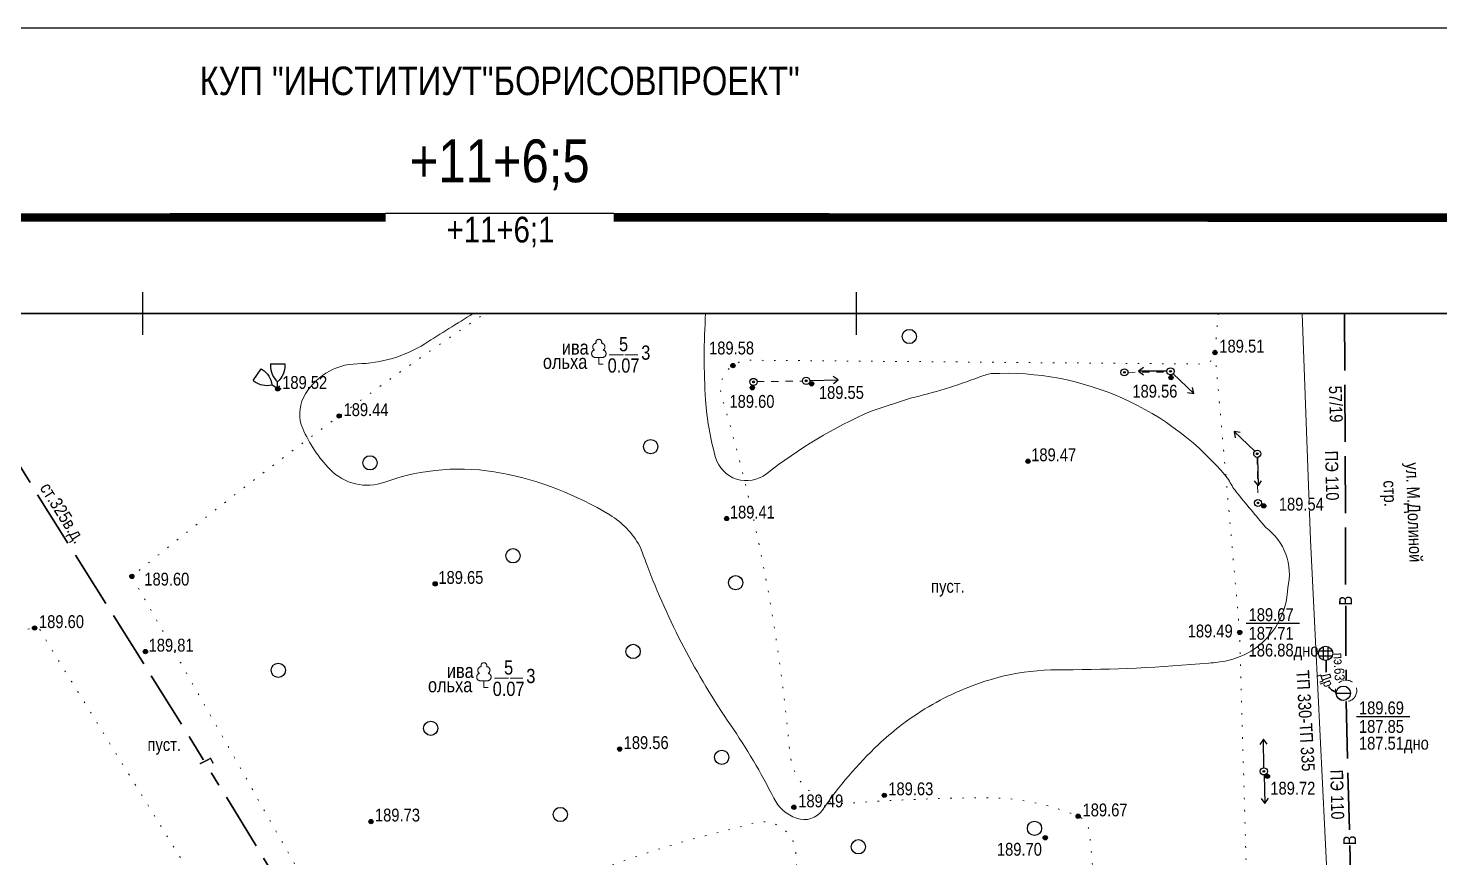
# Model space of a CAD drawing. Header units: millimetres. Extents: x 5990 to 6530, y 11480 to 11770.
# Drawn here: x 6092 to 6190.9, y 11711.8 to 11770 of the extents above; entities that cross this region are included whole.
import ezdxf
from ezdxf.enums import TextEntityAlignment as Align

# ---------------------------------------------------------------- set-up
doc = ezdxf.new("R2010")
doc.units = ezdxf.units.MM
for name, pattern in [('DOT', [0.5, 0, -0.5]), ('g5_01x1', [1, 0.5, -0.5]), ('g5_02x1', [1.5, 1, -0.5]), ('g5_122', [5, 4, -1]), ('g5_366', [0.85, 0.1, -0.75]), ('T_11.LINE', [1, 1, 0])]:
    doc.linetypes.add(name, pattern=pattern)
for name, color, linetype in [('01 ПЛАНШЕТ', 7, 'Continuous'), ('02 ПЛАНОВО-ВЫСОТНОЕ ОБОСНОВАНИЕ', 7, 'Continuous'), ('04 ПРОМЫШЛЕННЫЕ И СОЦ.-КУЛЬТ. ОБЪЕКТЫ', 7, 'Continuous'), ('05 ГАЗОПРОВОД', 7, 'Continuous'), ('06 ВОДОПРОВОД', 7, 'Continuous'), ('07 ЭЛЕКТРОКАБЕЛЬ', 7, 'Continuous'), ('08 ЛЭП', 7, 'Continuous'), ('10 КАНАЛИЗАЦИЯ', 7, 'Continuous'), ('13 АВТОМОБИЛЬНЫЕ ДОРОГИ', 7, 'Continuous'), ('15 РЕЛЬЕФ', 7, 'Continuous'), ('16 РАСТИТЕЛЬНОСТЬ ГРУНТЫ И БОЛОТА', 7, 'Continuous')]:
    doc.layers.add(name, color=color, linetype=linetype)
doc.layers.add('18 ГРАНИЦА ТОПОСЪЕМКИ', color=7, linetype='Continuous', plot=False)
doc.styles.add('Д-431', font='ARIALNI_1.TTF', dxfattribs={"height": 0.9})
doc.styles.add('Р-131', font='ARIALN.TTF')
doc.linetypes.add('g5_119_1', pattern='A,4,-1,[31,GUGK_2005.shx,S=0.1,R=0,X=0,Y=0],0.35,[31,GUGK_2005.shx,S=0.08,R=0,X=0,Y=0],3.3,[31,GUGK_2005.shx,S=0.08,R=180,X=0,Y=0],0.35,[31,GUGK_2005.shx,S=0.1,R=180,X=0,Y=0],-1', length=10)

# ---------------------------------------------------------------- blocks, each defined once
blk = doc.blocks.new('_krest')
at = {"color": 3, "linetype": 'ByBlock', "lineweight": -2}
for p, q in [((0, -3), (0, 3)), ((-3, 0), (3, 0))]:
    blk.add_line(p, q, dxfattribs=at)
blk = doc.blocks.new('g5_115_1')
at = {"color": 0}
for points in [[(0, 0), (2, 0)], [(1.647, -0.252), (2, 0), (1.647, 0.252)]]:
    blk.add_lwpolyline(points, dxfattribs=at)
blk = doc.blocks.new('51321399')
at = {"layer": '08 ЛЭП', "xscale": 2, "yscale": 2, "zscale": 2}
blk.add_blockref('g5_115_1', (0, 0), dxfattribs=at)
blk = doc.blocks.new('g5_330')
blk.add_hatch(color=0).paths.add_polyline_path([(0.15, 0, 1), (-0.15, 0, 1)])
at = {"color": 0}
blk.add_circle((0, 0), 0.15, dxfattribs=at)
blk = doc.blocks.new('*U882')
at = {"layer": '08 ЛЭП', "xscale": 2, "yscale": 2, "zscale": 2, "rotation": 358.2829121766566}
blk.add_blockref('g5_115_1', (0, 0), dxfattribs=at)
blk = doc.blocks.new('*U885')
at = {"layer": '08 ЛЭП', "xscale": 2, "yscale": 2, "zscale": 2, "rotation": 18.13946451944684}
blk.add_blockref('g5_115_1', (0, 0), dxfattribs=at)
blk = doc.blocks.new('*U890')
blk.add_lwpolyline([(1.86, -3.26), (9.35, -3.26)])
at = {"color": 7, "style": 'Д-431'}
for tag, p in [('Z', (2.2, -2.95)), ('Z1', (2.2, -5.56)), ('Z2', (2.2, -7.91)), ('Z3', (2.2, -10.23))]:
    blk.add_attdef(tag, p, '', height=1.8, dxfattribs=at)
blk.add_wipeout([(-0.11, -0.99), (-0.17, -0.98), (-0.24, -0.97), (-0.28, -0.96), (-0.36, -0.93), (-0.41, -0.91), (-0.49, -0.87), (-0.57, -0.82), (-0.62, -0.79), (-0.67, -0.74), (-0.71, -0.7), (-0.77, -0.63), (-0.8, -0.6), (-0.83, -0.56), (-0.86, -0.5), (-0.9, -0.44), (-0.94, -0.35), (-0.95, -0.31), (-0.97, -0.26), (-0.98, -0.18), (-0.99, -0.1), (-1, -0.03), (-1, 0.04), (-0.99, 0.11), (-0.99, 0.16), (-0.98, 0.2), (-0.96, 0.27), (-0.95, 0.31), (-0.94, 0.35), (-0.92, 0.39), (-0.9, 0.43), (-0.88, 0.48), (-0.87, 0.49), (-0.86, 0.51), (-0.86, 0.52), (-0.85, 0.53), (-0.84, 0.55), (-0.83, 0.56), (-0.82, 0.58), (-0.81, 0.59), (-0.8, 0.6), (-0.79, 0.61), (-0.77, 0.64), (-0.76, 0.65), (-0.75, 0.66), (-0.74, 0.67), (-0.73, 0.68), (-0.72, 0.69), (-0.71, 0.7), (-0.7, 0.71), (-0.69, 0.73), (-0.67, 0.74), (-0.66, 0.75), (-0.65, 0.76), (-0.64, 0.77), (-0.62, 0.78), (-0.61, 0.79), (-0.6, 0.8), (-0.58, 0.81), (-0.56, 0.83), (-0.55, 0.83), (-0.53, 0.85), (-0.52, 0.86), (-0.5, 0.86), (-0.49, 0.87), (-0.47, 0.88), (-0.46, 0.89), (-0.44, 0.9), (-0.43, 0.9), (-0.36, 0.93), (-0.33, 0.94), (-0.31, 0.95), (-0.27, 0.96), (-0.22, 0.98), (-0.16, 0.99), (-0.1, 0.99), (0, 1), (0.1, 1), (0.16, 0.99), (0.22, 0.98), (0.3, 0.95), (0.36, 0.93), (0.48, 0.88), (0.56, 0.83), (0.63, 0.77), (0.73, 0.68), (0.81, 0.59), (0.86, 0.52), (0.94, 0.34), (0.98, 0.21), (0.99, 0.13), (1, 0.07), (1, 0.02), (1, -0.08), (0.97, -0.23), (0.94, -0.33), (0.91, -0.41), (0.88, -0.47), (0.86, -0.51), (0.82, -0.57), (0.79, -0.61), (0.76, -0.65), (0.72, -0.7), (0.66, -0.75), (0.63, -0.77), (0.6, -0.8), (0.55, -0.84), (0.5, -0.87), (0.43, -0.9), (0.38, -0.92), (0.31, -0.95), (0.24, -0.97), (0.18, -0.98), (0.07, -1), (-0.05, -1)])
blk.add_lwpolyline([(-1, 0), (1, 0)])
blk.add_circle((0, 0), 1)
blk = doc.blocks.new('*U891')
blk.add_lwpolyline([(-11.13, 4.22), (-3.64, 4.22)])
at = {"color": 7, "style": 'Д-431'}
for tag, p in [('Z', (-10.79, 4.53)), ('Z1', (-10.79, 1.92)), ('Z2', (-10.79, -0.44)), ('Z3', (-10.79, -2.75))]:
    blk.add_attdef(tag, p, '', height=1.8, dxfattribs=at)
blk.add_wipeout([(-0.11, -0.99), (-0.17, -0.98), (-0.24, -0.97), (-0.28, -0.96), (-0.36, -0.93), (-0.41, -0.91), (-0.49, -0.87), (-0.57, -0.82), (-0.62, -0.79), (-0.67, -0.74), (-0.71, -0.7), (-0.77, -0.63), (-0.8, -0.6), (-0.83, -0.56), (-0.86, -0.5), (-0.9, -0.44), (-0.94, -0.35), (-0.95, -0.31), (-0.97, -0.26), (-0.98, -0.18), (-0.99, -0.1), (-1, -0.03), (-1, 0.04), (-0.99, 0.11), (-0.99, 0.16), (-0.98, 0.2), (-0.96, 0.27), (-0.95, 0.31), (-0.94, 0.35), (-0.92, 0.39), (-0.9, 0.43), (-0.88, 0.48), (-0.87, 0.49), (-0.86, 0.51), (-0.86, 0.52), (-0.85, 0.53), (-0.84, 0.55), (-0.83, 0.56), (-0.82, 0.58), (-0.81, 0.59), (-0.8, 0.6), (-0.79, 0.61), (-0.77, 0.64), (-0.76, 0.65), (-0.75, 0.66), (-0.74, 0.67), (-0.73, 0.68), (-0.72, 0.69), (-0.71, 0.7), (-0.7, 0.71), (-0.69, 0.73), (-0.67, 0.74), (-0.66, 0.75), (-0.65, 0.76), (-0.64, 0.77), (-0.62, 0.78), (-0.61, 0.79), (-0.6, 0.8), (-0.58, 0.81), (-0.56, 0.83), (-0.55, 0.83), (-0.53, 0.85), (-0.52, 0.86), (-0.5, 0.86), (-0.49, 0.87), (-0.47, 0.88), (-0.46, 0.89), (-0.44, 0.9), (-0.43, 0.9), (-0.36, 0.93), (-0.33, 0.94), (-0.31, 0.95), (-0.27, 0.96), (-0.22, 0.98), (-0.16, 0.99), (-0.1, 0.99), (0, 1), (0.1, 1), (0.16, 0.99), (0.22, 0.98), (0.3, 0.95), (0.36, 0.93), (0.48, 0.88), (0.56, 0.83), (0.63, 0.77), (0.73, 0.68), (0.81, 0.59), (0.86, 0.52), (0.94, 0.34), (0.98, 0.21), (0.99, 0.13), (1, 0.07), (1, 0.02), (1, -0.08), (0.97, -0.23), (0.94, -0.33), (0.91, -0.41), (0.88, -0.47), (0.86, -0.51), (0.82, -0.57), (0.79, -0.61), (0.76, -0.65), (0.72, -0.7), (0.66, -0.75), (0.63, -0.77), (0.6, -0.8), (0.55, -0.84), (0.5, -0.87), (0.43, -0.9), (0.38, -0.92), (0.31, -0.95), (0.24, -0.97), (0.18, -0.98), (0.07, -1), (-0.05, -1)])
for p, q in [((0.94, 0.33), (-0.94, 0.33)), ((0.33, 0.94), (0.33, -0.94)), ((-0.94, -0.35), (0.94, -0.35))]:
    blk.add_line(p, q)
blk.add_lwpolyline([(-0.33, 0.94), (-0.33, -0.94)])
blk.add_circle((0, 0), 1)
blk = doc.blocks.new('g5_390_2')
at = {"color": 0}
for points in [[(-0.5, 1.75), (-0.502, 1.658, 0.220516), (0, 0.497, 1.509273)], [(0.5, 1.75), (0.502, 1.658, -0.220516), (0, 0.497, -1.509273)]]:
    blk.add_lwpolyline(points, format="xyb", dxfattribs=at)
for points in [[(-0.5, 1.75), (0.5, 1.75)], [(0, 0), (0, 0.497)], [(0.25, 0), (0, 0)]]:
    blk.add_lwpolyline(points, dxfattribs=at)
blk = doc.blocks.new('*U142')
at = {"layer": '16 РАСТИТЕЛЬНОСТЬ ГРУНТЫ И БОЛОТА'}
for xscale, yscale, zscale, rotation in [(2, 2, 2, 55.32622095341137), (1.999999999999999, 1.999999999999999, 1.999999999999999, 359.9491791802554)]:
    blk.add_blockref('g5_390_2', (0, 0), dxfattribs=dict(at, xscale=xscale, yscale=yscale, zscale=zscale, rotation=rotation))
blk = doc.blocks.new('g5_108a')
h = blk.add_hatch(color=0)
edge = h.paths.add_edge_path()
edge.add_arc((0, 0), 0.06, 0, 360)
at = {"color": 0, "lineweight": 25}
blk.add_circle((0, 0), 0.25, dxfattribs=at)
at = {"color": 0}
blk.add_circle((0, 0), 0.06, dxfattribs=at)
blk = doc.blocks.new('g5_368')
at = {"color": 0}
blk.add_circle((0, 0), 0.5, dxfattribs=at)
blk = doc.blocks.new('*U133')
at = {"color": 0, "linetype": 'T_11.LINE', "lineweight": -2, "style": 'Д-431'}
blk.add_attdef('V', text='', height=1, dxfattribs=at).set_placement((1.733, 0.915), align=Align.CENTER)
blk.add_attdef('R', (2.973, 0.318), '', height=1, dxfattribs=at)
blk.add_attdef('T', text='', height=1, dxfattribs=at).set_placement((1.733, 0.415), align=Align.TOP_CENTER)
at = {"color": 0, "linetype": 'DOT', "lineweight": 0}
blk.add_wipeout([(0, 0.475), (-0.237, 0.475), (-0.331, 0.492), (-0.414, 0.541), (-0.474, 0.616), (-0.503, 0.707), (-0.499, 0.802), (-0.462, 0.89), (-0.393, 0.962), (-0.312, 1.002), (-0.368, 1.052), (-0.411, 1.125), (-0.428, 1.203), (-0.42, 1.283), (-0.388, 1.357), (-0.335, 1.417), (-0.263, 1.459), (-0.188, 1.477), (-0.2, 1.572), (-0.166, 1.662), (-0.094, 1.727), (0, 1.75), (0.094, 1.727), (0.166, 1.662), (0.2, 1.572), (0.188, 1.477), (0.263, 1.459), (0.335, 1.417), (0.388, 1.357), (0.42, 1.283), (0.428, 1.203), (0.411, 1.125), (0.368, 1.052), (0.312, 1.002), (0.393, 0.962), (0.462, 0.89), (0.499, 0.802), (0.503, 0.707), (0.474, 0.616), (0.414, 0.541), (0.331, 0.492), (0.237, 0.475)], dxfattribs=at)
at = {"color": 0, "linetype": 'T_11.LINE', "lineweight": -2}
blk.add_line((0.733, 0.665), (2.733, 0.665), dxfattribs=at)
blk.add_lwpolyline([(0, 0.475), (-0.237, 0.475, -0.870665), (-0.311, 1.002, -0.721398), (-0.188, 1.476, -1.460871), (0.188, 1.476, -0.721398), (0.311, 1.002, -0.870665), (0.237, 0.475)], format="xyb", close=True, dxfattribs=at)
blk.add_lwpolyline([(0, 0.475), (0, 0), (0.3, 0)], dxfattribs=at)
at = {"color": 0, "linetype": 'T_11.LINE', "lineweight": -2, "style": 'Д-431'}
for tag, p in [('P1', (-0.767, 1.069)), ('P2', (-0.808, -0.244))]:
    blk.add_attdef(tag, text='', height=1, dxfattribs=at).set_placement(p, align=Align.RIGHT)

msp = doc.modelspace()

# ---------------------------------------------------------------- linework, layer by layer
at = {"layer": '01 ПЛАНШЕТ', "color": 7}
msp.add_lwpolyline([(5990, 11480), (6260, 11480), (6260, 11770), (5990, 11770)], close=True, dxfattribs=at)
at = {"layer": '01 ПЛАНШЕТ', "color": 7, "const_width": 0.6}
for points in [[(5993, 11756.7), (6117.001, 11756.736)], [(6257, 11756.7), (6133.001, 11756.736)]]:
    msp.add_lwpolyline(points, dxfattribs=at)
at = {"layer": '01 ПЛАНШЕТ', "color": 7}
msp.add_lwpolyline([(6117, 11757.036), (6133, 11757.036)], dxfattribs=at)
at = {"layer": '02 ПЛАНОВО-ВЫСОТНОЕ ОБОСНОВАНИЕ'}
msp.add_lwpolyline([(6000, 11500), (6250, 11500), (6250, 11750), (6000, 11750)], close=True, dxfattribs=at)
at = {"layer": '06 ВОДОПРОВОД', "color": 82, "linetype": 'g5_122', "lineweight": 30}
msp.add_lwpolyline([(6184.21, 11750), (6184.21, 11750)], close=True, dxfattribs=at)
msp.add_lwpolyline([(6184.21, 11750), (6184.21, 11750)], close=True, dxfattribs=at)
msp.add_lwpolyline([(6184.326, 11722.789), (6186.69, 11632.129)], dxfattribs=at)
at = {"layer": '08 ЛЭП', "color": 7, "linetype": 'g5_01x1', "lineweight": 15}
for points, elevation in [([(6169.04, 11745.867), (6171.775, 11745.892)], 189.49), ([(6143.039, 11745.226), (6146.235, 11745.252)], 189.6)]:
    msp.add_lwpolyline(points, dxfattribs=dict(at, elevation=elevation))
msp.add_lwpolyline([(6178.09, 11739.91), (6178.138, 11736.96)], dxfattribs=at)
at = {"layer": '15 РЕЛЬЕФ', "color": 32, "lineweight": 15, "ltscale": 0.5}
msp.add_lwpolyline([(6139.438, 11750, 0.033187), (6139.431, 11743.936, 0.053816), (6140.135, 11739.901, 0.532392), (6143.692, 11738.754, -0.063573), (6151.041, 11743.153), (6153.787, 11744.061, 0.0357), (6158.598, 11745.532, -0.057947), (6159.456, 11745.778, -0.239048), (6176.089, 11738.354, 0.054619), (6176.617, 11737.501, 0.003496), (6178.69, 11734.997, -0.303725), (6180.238, 11730.765, -0.377295), (6175.343, 11725.542, -0.001397), (6174.714, 11725.483, -0.022498), (6164.564, 11725.02, 0.109162), (6157.255, 11723.54, 0.063203), (6153.024, 11721.039, 0.024914), (6151.549, 11719.772, 0.052068), (6147.626, 11715.182, -0.340789), (6145.812, 11714.6, -0.191558), (6144.216, 11716.013, 0.033158), (6141.175, 11721.158, -0.059673), (6135.311, 11732.394, -0.001803), (6134.826, 11733.691, 0.127353), (6132.716, 11735.87, 0.089656), (6125.121, 11738.81, 0.135005), (6116.944, 11738.171, -0.29587), (6113.111, 11739.065, -0.089249), (6111.194, 11741.937, -0.223516), (6111.258, 11744.107, -0.277744), (6115.027, 11746.469, 0.136253), (6119.755, 11747.873, 0.000966), (6123.136, 11750)], format="xyb", dxfattribs=at)
at = {"layer": '15 РЕЛЬЕФ', "color": 7, "lineweight": 15}
for points in [[(6168.79, 11745.87), (6168.79, 11745.87)], [(6172.02, 11745.94), (6172.02, 11745.94)], [(6178.15, 11736.71), (6178.15, 11736.71)], [(6140.91, 11735.62), (6140.91, 11735.62)], [(6120.48, 11731.04), (6120.48, 11731.04)], [(6100.17, 11726.29), (6100.17, 11726.29)]]:
    msp.add_lwpolyline(points, dxfattribs=at)
for points, elevation in [([(6142.79, 11745.2), (6142.79, 11745.2)], 189.6), ([(6146.47, 11745.28), (6146.47, 11745.28)], 189.55)]:
    msp.add_lwpolyline(points, dxfattribs=dict(at, elevation=elevation))
at = {"layer": '18 ГРАНИЦА ТОПОСЪЕМКИ', "color": 2, "lineweight": 30}
msp.add_lwpolyline([(6070.262, 11750), (6072.521, 11702.793), (6077.654, 11539.11), (6034.638, 11531.486), (6038.284, 11500), (6250, 11500), (6250, 11556.97), (6207.525, 11556.97), (6202.721, 11750), (6070.262, 11750)], dxfattribs=at)

# ---------------------------------------------------------------- block references
at = {"layer": '02 ПЛАНОВО-ВЫСОТНОЕ ОБОСНОВАНИЕ', "color": 94, "xscale": 0.5, "yscale": 0.5, "zscale": 0.5}
for p in [(6100, 11750), (6150, 11750)]:
    msp.add_blockref('_krest', p, dxfattribs=at)
at = {"layer": '02 ПЛАНОВО-ВЫСОТНОЕ ОБОСНОВАНИЕ', "lineweight": 25, "xscale": 0.5, "yscale": 0.5, "zscale": 0.5}
for p in [(6100, 11750), (6150, 11750)]:
    msp.add_blockref('_krest', p, dxfattribs=at)
at = {"layer": '08 ЛЭП', "color": 7, "lineweight": 15, "rotation": 61.20292780669515}
for p in [(6142.79, 11745.2, 189.6), (6146.484, 11745.275, 189.6), (6168.79, 11745.87, 189.49), (6172.02, 11745.94, 189.49), (6178.1, 11740.16), (6178.15, 11736.71)]:
    msp.add_blockref('g5_108a', p, dxfattribs=at)
at = {"layer": '08 ЛЭП', "color": 7, "lineweight": 15}
for name, p, xscale, yscale, zscale, rotation in [('51321399', (6146.734, 11745.287, 189.6), 0.5, 0.5, 0.5, 1.514186366050525), ('*U882', (6171.77, 11745.949, 189.49), 0.5, 0.5, 0.5, 181.5141863660503), ('51321399', (6172.201, 11745.768, 189.49), 0.5, 0.5, 0.5, 316.4489940331168), ('51321399', (6177.919, 11740.333), 0.5, 0.5, 0.5, 136.35259212618), ('51321399', (6178.109, 11739.91), 0.4999999999999992, 0.4999999999999992, 0.4999999999999992, 271.2524374626458), ('51321399', (6178.559, 11718.14), 0.4999999999999998, 0.4999999999999998, 0.4999999999999998, 90.65744597817162)]:
    msp.add_blockref(name, p, dxfattribs=dict(at, xscale=xscale, yscale=yscale, zscale=zscale, rotation=rotation))
at = {"layer": '08 ЛЭП', "color": 7, "lineweight": -2, "xscale": 0.5000000000000093, "yscale": 0.5000000000000093, "zscale": 0.5000000000000093, "rotation": 253.7233138885717}
msp.add_blockref('*U885', (6178.573, 11717.641, 189.72), dxfattribs=at)
at = {"layer": '15 РЕЛЬЕФ', "color": 7, "lineweight": 15}
for p in [(6175.136, 11747.259), (6141.35, 11746.347), (6109.449, 11744.713), (6142.711, 11744.793), (6113.75, 11742.808), (6162.03, 11739.64), (6178.559, 11736.503, 189.54), (6140.91, 11735.62), (6099.22, 11731.558), (6120.48, 11731.04), (6092.404, 11727.943), (6176.87, 11727.63), (6100.17, 11726.29), (6133.41, 11719.45, 189.56), (6178.812, 11717.543), (6151.96, 11716.21, 189.63), (6145.62, 11715.373), (6165.547, 11714.741), (6115.98, 11714.37, 189.73), (6163.24, 11713.24)]:
    msp.add_blockref('g5_330', p, dxfattribs=at)
at = {"layer": '16 РАСТИТЕЛЬНОСТЬ ГРУНТЫ И БОЛОТА', "color": 7, "lineweight": 15}
for p in [(6153.708, 11748.383), (6135.583, 11740.661), (6115.913, 11739.527), (6125.937, 11733.007), (6141.541, 11731.118), (6134.354, 11726.299), (6109.483, 11724.976), (6120.169, 11720.913), (6140.565, 11718.878), (6129.247, 11714.866), (6162.488, 11713.896), (6150.144, 11712.603)]:
    msp.add_blockref('g5_368', p, dxfattribs=at)
at = {"layer": '16 РАСТИТЕЛЬНОСТЬ ГРУНТЫ И БОЛОТА', "color": 7, "lineweight": 15, "xscale": 0.5, "yscale": 0.5, "zscale": 0.5}
msp.add_blockref('*U142', (6109.436, 11744.713), dxfattribs=at)

# ---------------------------------------------------------------- texts
at = {"layer": '01 ПЛАНШЕТ', "color": 7, "style": 'Р-131'}
for s, height, p in [('КУП "ИНСТИТИУТ"БОРИСОВПРОЕКТ"', 2, (6125, 11765.31)), ('+11+6;5', 3, (6125, 11759.2))]:
    msp.add_text(s, height=height, dxfattribs=at).set_placement(p, align=Align.CENTER)
msp.add_text('+11+6;1', height=1.8, rotation=359.95437, dxfattribs=at).set_placement((6125.057, 11754.979), align=Align.CENTER)
at = {"layer": '15 РЕЛЬЕФ', "color": 7, "lineweight": 25, "char_height": 0.9, "attachment_point": 1, "style": 'Д-431'}
for s, insert in [('189.58', (6139.678, 11748.027)), ('189.51', (6175.444, 11748.155)), ('189.52', (6109.757, 11745.609)), ('189.44', (6114.058, 11743.704)), ('189.60', (6100.096, 11731.82)), ('189.60', (6092.712, 11728.839)), ('189.49', (6145.928, 11716.269)), ('189.67', (6165.855, 11715.637))]:
    msp.add_mtext(s, dxfattribs=dict(at, insert=insert))

# ---------------------------------------------------------------- next in the draw order: texts
at = {"color": 4, "lineweight": 25, "insert": (6183.601, 11743.644), "char_height": 0.9, "attachment_point": 5, "rotation": 271.74512, "style": 'Д-431', "bg_fill": 3, "box_fill_scale": 1, "bg_fill_color": 256, "bg_fill_transparency": 0}
msp.add_mtext('\\A1;{\\C4;57/19}', dxfattribs=at)

# ---------------------------------------------------------------- next in the draw order: linework, layer by layer
at = {"layer": '05 ГАЗОПРОВОД', "color": 1, "linetype": 'g5_122', "lineweight": 30, "flags": 128}
msp.add_lwpolyline([(6084.646, 11750), (6102.968, 11720.772), (6119.784, 11693.312), (6136.63, 11665.445), (6143.952, 11653.316), (6162.772, 11619.846), (6165.347, 11615.291), (6194.317, 11568.549), (6216.633, 11532.809), (6218.667, 11529.551), (6236.089, 11504.862), (6239.566, 11500)], dxfattribs=at)
at = {"layer": '06 ВОДОПРОВОД', "color": 82, "linetype": 'g5_122', "lineweight": 30}
msp.add_lwpolyline([(6184.21, 11750), (6184.326, 11724.289)], dxfattribs=at)
at = {"layer": '07 ЭЛЕКТРОКАБЕЛЬ', "color": 1, "linetype": 'g5_119_1', "lineweight": 20, "flags": 128}
msp.add_lwpolyline([(6136.533, 11702.994), (6136.58, 11701.75), (6137.3, 11694.05), (6137.66, 11692.47), (6138.72, 11690.78), (6160.34, 11690.79), (6165.072, 11690.706), (6176.576, 11690.501), (6178.87, 11690.46), (6181.76, 11691), (6182.92, 11693), (6183.5, 11700.44), (6182.183, 11726.996), (6182.183, 11726.996), (6181.84, 11734.12), (6181.253, 11750)], dxfattribs=at)

# ---------------------------------------------------------------- next in the draw order: block references
at = {"layer": '06 ВОДОПРОВОД', "color": 7, "lineweight": 15, "xscale": 0.5, "yscale": 0.5, "zscale": 0.5}
msp.add_blockref('*U890', (6184.128, 11723.37), dxfattribs=at).add_auto_attribs({'Z': '189.69', 'Z1': '187.85', 'Z2': '187.51дно'})

# ---------------------------------------------------------------- next in the draw order: texts
at = {"layer": '05 ГАЗОПРОВОД', "color": 7, "lineweight": 25, "insert": (6093.496, 11738.25), "char_height": 0.9, "attachment_point": 1, "rotation": 302.15885, "style": 'Д-431', "bg_fill": 3, "box_fill_scale": 1, "bg_fill_color": 256, "bg_fill_transparency": 0}
msp.add_mtext('ст.325в.д.', dxfattribs=at)
at = {"layer": '05 ГАЗОПРОВОД', "color": 7, "lineweight": 25, "insert": (6104.724, 11718.94), "char_height": 0.9, "width": 1.04517, "attachment_point": 1, "rotation": 297.11207, "line_spacing_factor": 0.6, "style": 'Д-431', "bg_fill": 3, "box_fill_scale": 1, "bg_fill_color": 256, "bg_fill_transparency": 0}
msp.add_mtext('Г', dxfattribs=at)
at = {"layer": '06 ВОДОПРОВОД', "color": 7, "lineweight": 25, "insert": (6184.114, 11718.019), "char_height": 0.9, "attachment_point": 1, "rotation": 271.31759, "style": 'Д-431', "bg_fill": 3, "box_fill_scale": 1, "bg_fill_color": 256, "bg_fill_transparency": 0}
msp.add_mtext('ПЭ 110', dxfattribs=at)
at = {"layer": '06 ВОДОПРОВОД', "color": 7, "lineweight": 25, "insert": (6184.12, 11712.722), "char_height": 0.9, "attachment_point": 1, "rotation": 88.74923, "line_spacing_factor": 0.6, "style": 'Д-431', "bg_fill": 3, "box_fill_scale": 1, "bg_fill_color": 256, "bg_fill_transparency": 0}
msp.add_mtext('В', dxfattribs=at)
at = {"layer": '13 АВТОМОБИЛЬНЫЕ ДОРОГИ', "color": 7, "lineweight": 25, "insert": (6187.832, 11738.312), "char_height": 0.9, "attachment_point": 1, "rotation": 272.11195, "style": 'Д-431', "bg_fill": 3, "box_fill_scale": 1, "bg_fill_color": 256, "bg_fill_transparency": 0}
msp.add_mtext('стр.', dxfattribs=at)
at = {"layer": '15 РЕЛЬЕФ', "color": 7, "lineweight": 25, "char_height": 0.9, "attachment_point": 1, "style": 'Д-431', "bg_fill": 3, "box_fill_scale": 1, "bg_fill_color": 256, "bg_fill_transparency": 0}
for s, insert in [('189.55', (6147.375, 11744.906)), ('189.56', (6169.349, 11744.997)), ('189.60', (6141.106, 11744.282)), ('189.54', (6179.61, 11737.078)), ('189.41', (6141.135, 11736.52)), ('189.65', (6120.705, 11731.94)), ('189.49', (6173.226, 11728.184)), ('189.81', (6100.395, 11727.19)), ('189.56', (6133.691, 11720.357)), ('189.72', (6179.018, 11717.158)), ('189.73', (6116.261, 11715.277))]:
    msp.add_mtext(s, dxfattribs=dict(at, insert=insert))

# ---------------------------------------------------------------- next in the draw order: linework, layer by layer
at = {"layer": '04 ПРОМЫШЛЕННЫЕ И СОЦ.-КУЛЬТ. ОБЪЕКТЫ', "color": 7, "linetype": 'g5_366', "lineweight": 15}
msp.add_lwpolyline([(6151.829, 11644.159), (6179.447, 11595.729), (6177.663, 11656.864), (6178.066, 11684.497), (6176.87, 11727.63), (6175.136, 11747.259), (6175.136, 11747.259)], dxfattribs=at)
at = {"layer": '06 ВОДОПРОВОД', "color": 7, "linetype": 'g5_02x1', "lineweight": 13}
msp.add_circle((6184.326, 11723.539, 189.465), 0.75, dxfattribs=at)
at = {"layer": '16 РАСТИТЕЛЬНОСТЬ ГРУНТЫ И БОЛОТА', "color": 7, "linetype": 'g5_366', "lineweight": 15, "elevation": 190.71, "flags": 128}
msp.add_lwpolyline([(6104.886, 11639.336, 0.058273), (6096.191, 11663.933, 0.083275), (6081.283, 11684.711, -0.109832), (6077.876, 11695.846), (6076.474, 11713.359, -0.268349), (6081.375, 11723.65, -0.115909), (6092.404, 11727.943, -0.414664), (6092.912, 11727.56), (6112.221, 11696.301), (6150.272, 11633.231, -0.172122), (6149.055, 11627.43, 0.029674), (6142.75, 11615.564, 1.557195)], format="xyb", dxfattribs=at)

# ---------------------------------------------------------------- next in the draw order: block references
at = {"layer": '08 ЛЭП', "color": 7, "lineweight": 15, "zscale": 0.5}
msp.add_blockref('g5_108a', (6178.561, 11717.89, 189.72), dxfattribs=at)
at = {"layer": '15 РЕЛЬЕФ', "color": 7, "lineweight": 15}
for p in [(6172.053, 11745.506), (6146.863, 11745.072)]:
    msp.add_blockref('g5_330', p, dxfattribs=at)

# ---------------------------------------------------------------- next in the draw order: texts
at = {"layer": '06 ВОДОПРОВОД', "color": 7, "lineweight": 25, "insert": (6183.751, 11740.389), "char_height": 0.9, "attachment_point": 1, "rotation": 271.31759, "style": 'Д-431', "bg_fill": 3, "box_fill_scale": 1, "bg_fill_color": 256, "bg_fill_transparency": 0}
msp.add_mtext('ПЭ 110', dxfattribs=at)
at = {"layer": '13 АВТОМОБИЛЬНЫЕ ДОРОГИ', "color": 7, "lineweight": 25, "insert": (6189.411, 11739.568), "char_height": 0.9, "attachment_point": 1, "rotation": 272.10126, "style": 'Р-131', "bg_fill": 3, "box_fill_scale": 1, "bg_fill_color": 256, "bg_fill_transparency": 0}
msp.add_mtext('ул. М.Долиной', dxfattribs=at)

# ---------------------------------------------------------------- next in the draw order: block references
at = {"layer": '10 КАНАЛИЗАЦИЯ', "color": 7, "lineweight": 15, "xscale": 0.5, "yscale": 0.5, "zscale": 0.5}
msp.add_blockref('*U891', (6182.889, 11726.164, 189.2), dxfattribs=at).add_auto_attribs({'Z': '189.67', 'Z1': '187.71', 'Z2': '186.88дно'})

# ---------------------------------------------------------------- next in the draw order: texts
at = {"layer": '15 РЕЛЬЕФ', "color": 7, "lineweight": 25, "char_height": 0.9, "attachment_point": 1, "style": 'Д-431', "bg_fill": 3, "box_fill_scale": 1, "bg_fill_color": 256, "bg_fill_transparency": 0}
for s, insert in [('189.47', (6162.255, 11740.54)), ('189.63', (6152.241, 11717.117)), ('189.70', (6159.853, 11712.878))]:
    msp.add_mtext(s, dxfattribs=dict(at, insert=insert))

# ---------------------------------------------------------------- next in the draw order: linework, layer by layer
at = {"layer": '10 КАНАЛИЗАЦИЯ', "color": 34, "linetype": 'g5_122', "lineweight": 30, "flags": 128}
msp.add_lwpolyline([(6183.579, 11723.47, -0.322933), (6182.926, 11724.364), (6182.924, 11725.665)], format="xyb", dxfattribs=at)
at = {"layer": '16 РАСТИТЕЛЬНОСТЬ ГРУНТЫ И БОЛОТА', "color": 7, "linetype": 'g5_366', "lineweight": 15, "elevation": 189.6, "flags": 128}
msp.add_lwpolyline([(6175.373, 11750), (6175.136, 11747.259, -0.321512), (6174.445, 11746.452), (6142.617, 11746.719, 0.148064), (6141.35, 11746.347, 0.331793), (6140.557, 11744.179, -0.05048), (6145.336, 11719.248, 0.36516), (6148.825, 11715.612, -0.016661), (6158.973, 11716.045, -0.10286), (6165.547, 11714.741, -0.263401), (6166.3, 11713.76, -0.081432), (6166.068, 11703.497, -0.247054), (6163.425, 11700.159, -0.206869), (6149.838, 11700.039, -0.277127), (6146.286, 11704.901, -0.009218), (6145.767, 11712.112, 0.545008), (6142.389, 11714.119, 0.042568), (6129.367, 11709.966, 0.370643), (6129.004, 11709.246), (6128.96, 11696.298), (6160.047, 11688.688, -0.166245), (6160.714, 11685.981, -0.03762), (6159.038, 11675.789, 0.018328), (6152.836, 11645.441, -0.25577), (6151.829, 11644.159, -0.335272), (6150.151, 11644.575), (6118.723, 11697.101), (6099.22, 11731.558, -0.012282), (6113.75, 11742.808, -0.010686), (6123.977, 11750)], format="xyb", dxfattribs=at)

# ---------------------------------------------------------------- next in the draw order: texts
at = {"layer": '06 ВОДОПРОВОД', "color": 7, "lineweight": 25, "insert": (6183.834, 11729.527), "char_height": 0.9, "attachment_point": 1, "rotation": 88.74923, "line_spacing_factor": 0.6, "style": 'Д-431', "bg_fill": 3, "box_fill_scale": 1, "bg_fill_color": 256, "bg_fill_transparency": 0}
msp.add_mtext('В', dxfattribs=at)

# ---------------------------------------------------------------- next in the draw order: block references
at = {"layer": '16 РАСТИТЕЛЬНОСТЬ ГРУНТЫ И БОЛОТА', "color": 7, "linetype": 'T_11.LINE', "lineweight": 15}
ref = msp.add_blockref('*U133', (6131.95, 11746.436), dxfattribs=at)
ref.add_attrib('V', '5', dxfattribs={"layer": '0', "color": 0, "linetype": 'T_11.LINE', "lineweight": -2, "height": 1, "style": 'Д-431'}).set_placement((6133.683, 11747.351), align=Align.CENTER)
ref.add_attrib('T', '0.07', dxfattribs={"layer": '0', "color": 0, "linetype": 'T_11.LINE', "lineweight": -2, "height": 1, "style": 'Д-431'}).set_placement((6133.683, 11746.851), align=Align.TOP_CENTER)
ref.add_attrib('R', '3', (6134.922, 11746.754), dxfattribs={"layer": '0', "color": 0, "linetype": 'T_11.LINE', "lineweight": -2, "height": 1, "style": 'Д-431'})
ref.add_attrib('P1', 'ольха', dxfattribs={"layer": '0', "color": 0, "linetype": 'T_11.LINE', "lineweight": -2, "height": 1, "style": 'Д-431'}).set_placement((6131.142, 11746.115), align=Align.RIGHT)
ref.add_attrib('P2', 'ива', dxfattribs={"layer": '0', "color": 0, "linetype": 'T_11.LINE', "lineweight": -2, "height": 1, "style": 'Д-431'}).set_placement((6131.241, 11747.115), align=Align.RIGHT)
ref = msp.add_blockref('*U133', (6123.894, 11723.762), dxfattribs=at)
ref.add_attrib('V', '5', dxfattribs={"layer": '0', "color": 0, "linetype": 'T_11.LINE', "lineweight": -2, "height": 1, "style": 'Д-431'}).set_placement((6125.628, 11724.677), align=Align.CENTER)
ref.add_attrib('T', '0.07', dxfattribs={"layer": '0', "color": 0, "linetype": 'T_11.LINE', "lineweight": -2, "height": 1, "style": 'Д-431'}).set_placement((6125.628, 11724.177), align=Align.TOP_CENTER)
ref.add_attrib('R', '3', (6126.867, 11724.08), dxfattribs={"layer": '0', "color": 0, "linetype": 'T_11.LINE', "lineweight": -2, "height": 1, "style": 'Д-431'})
ref.add_attrib('P1', 'ольха', dxfattribs={"layer": '0', "color": 0, "linetype": 'T_11.LINE', "lineweight": -2, "height": 1, "style": 'Д-431'}).set_placement((6123.086, 11723.441), align=Align.RIGHT)
ref.add_attrib('P2', 'ива', dxfattribs={"layer": '0', "color": 0, "linetype": 'T_11.LINE', "lineweight": -2, "height": 1, "style": 'Д-431'}).set_placement((6123.185, 11724.441), align=Align.RIGHT)

# ---------------------------------------------------------------- next in the draw order: texts
at = {"layer": '04 ПРОМЫШЛЕННЫЕ И СОЦ.-КУЛЬТ. ОБЪЕКТЫ', "color": 7, "lineweight": 25, "char_height": 0.9, "attachment_point": 1, "style": 'Д-431', "bg_fill": 3, "box_fill_scale": 1, "bg_fill_color": 256, "bg_fill_transparency": 0}
for insert in [(6155.241, 11731.319), (6100.317, 11720.222)]:
    msp.add_mtext('пуст.', dxfattribs=dict(at, insert=insert))
at = {"layer": '10 КАНАЛИЗАЦИЯ', "color": 7, "lineweight": 25, "insert": (6183.145, 11724.91), "char_height": 0.7, "attachment_point": 1, "rotation": 289.8964, "style": 'Д-431', "bg_fill": 3, "box_fill_scale": 1, "bg_fill_color": 256, "bg_fill_transparency": 3934652}
msp.add_mtext('Др', dxfattribs=at)

# ---------------------------------------------------------------- next in the draw order: texts
at = {"layer": '07 ЭЛЕКТРОКАБЕЛЬ', "color": 7, "lineweight": 25, "insert": (6181.731, 11725.015), "char_height": 0.9, "attachment_point": 1, "rotation": 273.31911, "style": 'Д-431', "bg_fill": 3, "box_fill_scale": 1, "bg_fill_color": 256, "bg_fill_transparency": 0}
msp.add_mtext('ТП 330-ТП 335', dxfattribs=at)
at = {"layer": '10 КАНАЛИЗАЦИЯ', "color": 7, "lineweight": 25, "insert": (6184.138, 11726.226), "char_height": 0.7, "attachment_point": 1, "rotation": 272.90282, "line_spacing_factor": 0.6, "style": 'Д-431', "bg_fill": 3, "box_fill_scale": 1, "bg_fill_color": 256, "bg_fill_transparency": 0}
msp.add_mtext('пэ.63', dxfattribs=at)

doc.saveas('drawing.dxf')
